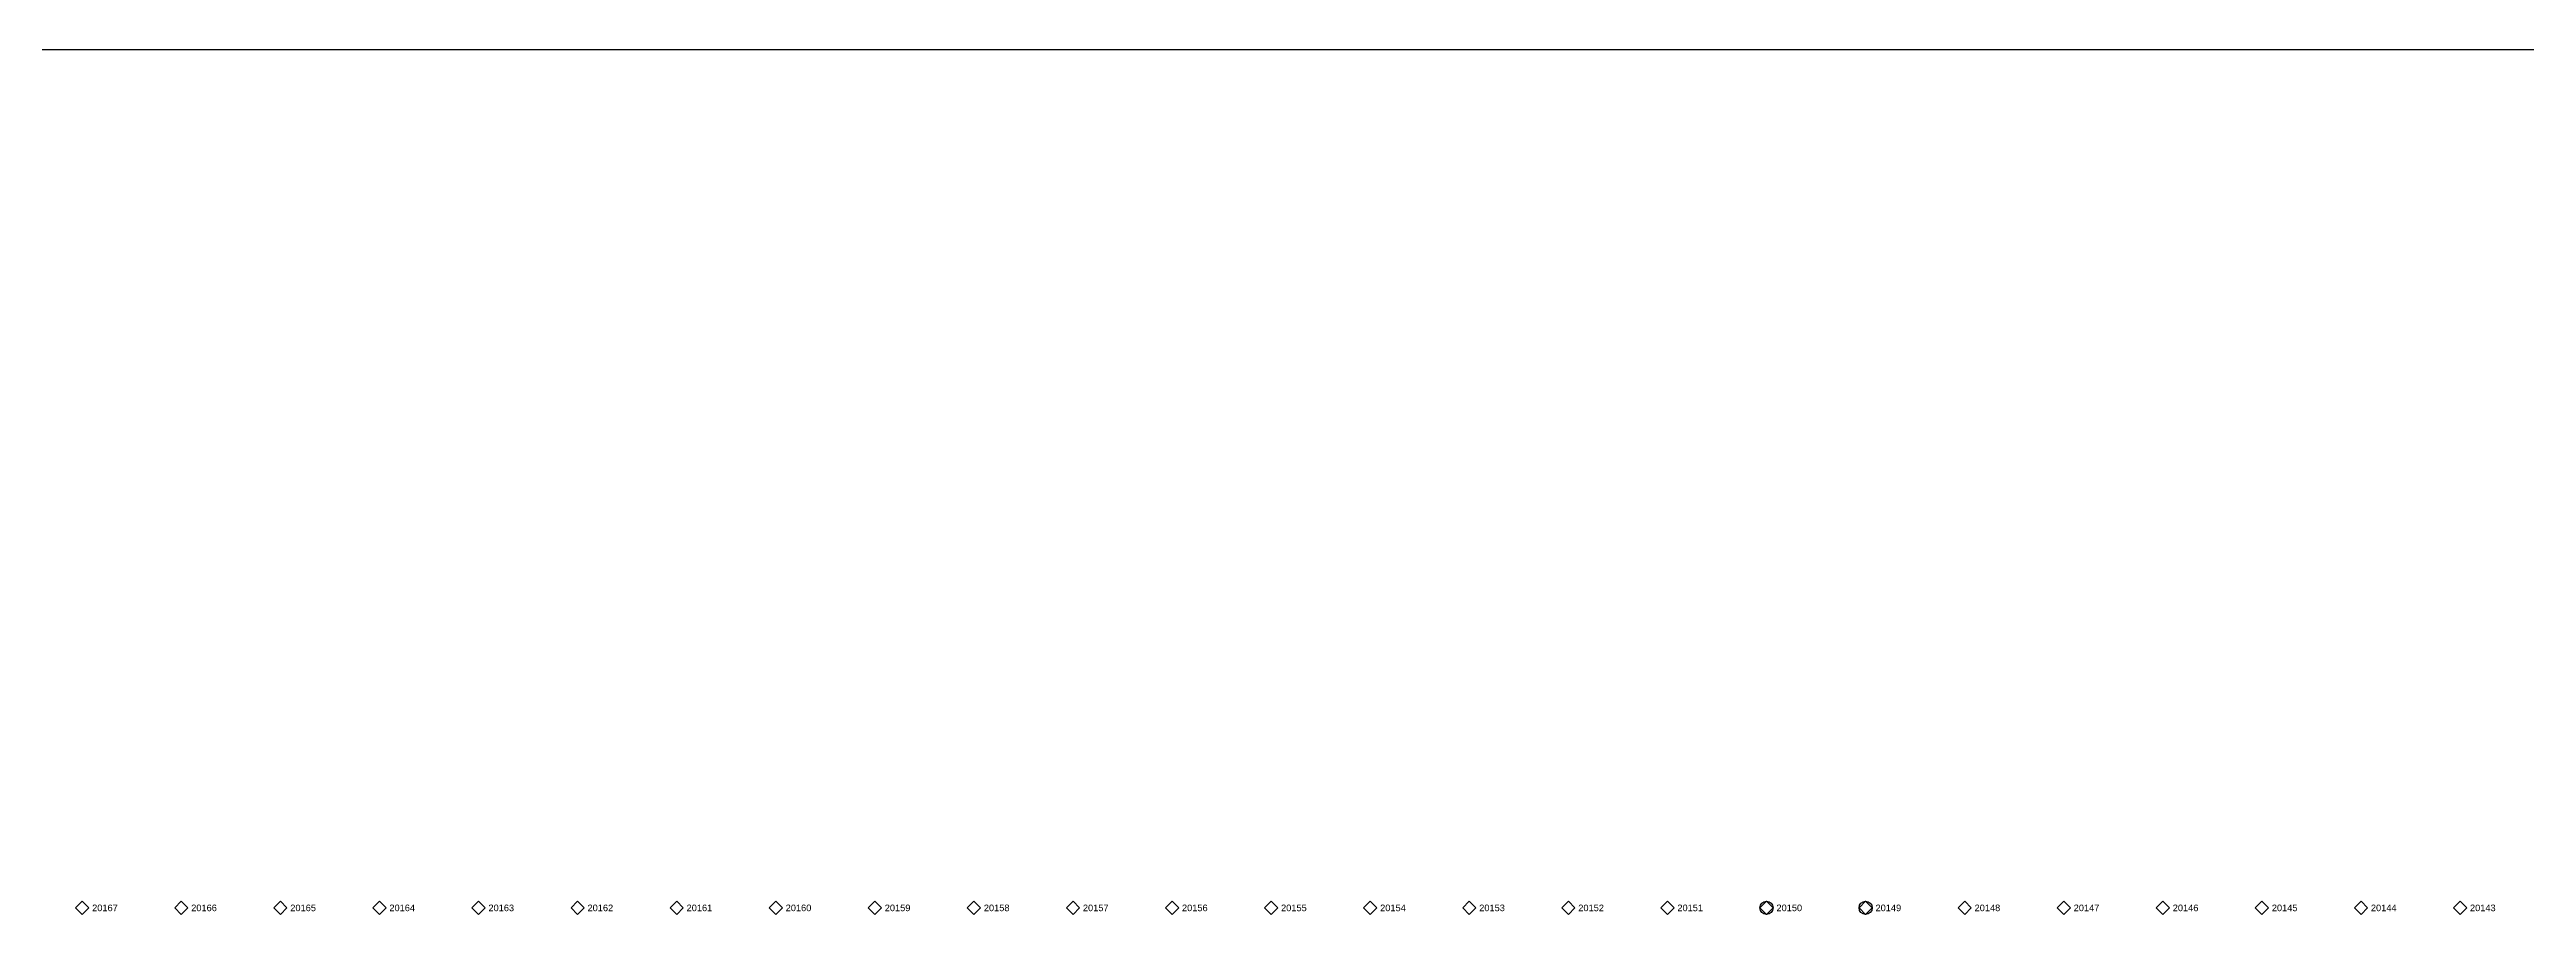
# Model space of a CAD drawing. Extents: x -5 to 376, y -217 to 241.
# Drawn here: x 90.5 to 185.7, y 207.3 to 240.6 of the extents above; entities that cross this region are included whole.
import ezdxf

# ---------------------------------------------------------------- set-up
doc = ezdxf.new("R2010")
doc.units = 0
for name, color, linetype in [('FIXTURE_OUTLINE', 144, 'CONTINUOUS'), ('GROUND_INTERFACE_PIN', 6, 'CONTINUOUS'), ('TESTER_INTERFACE_PIN', 144, 'CONTINUOUS'), ('TESTER_INTERFACE_PIN_LABEL', 144, 'CONTINUOUS')]:
    doc.layers.add(name, color=color, linetype=linetype)
doc.styles.get("Standard").update_dxf_attribs({"font": 'arial.ttf'})

msp = doc.modelspace()

# ---------------------------------------------------------------- linework, layer by layer
at = {"layer": 'FIXTURE_OUTLINE'}
msp.add_line((-4.79806, 240.6015), (376.20194, 240.6015), dxfattribs=at)
at = {"layer": 'GROUND_INTERFACE_PIN'}
for centre in [(156.49194, 207.5815), (160.30194, 207.5815)]:
    msp.add_circle(centre, 0.254, dxfattribs=at)
at = {"layer": 'TESTER_INTERFACE_PIN'}
for p, q in [((91.72194, 207.8355), (91.46794, 207.5815)), ((91.97594, 207.5815), (91.72194, 207.8355)), ((95.53194, 207.8355), (95.27794, 207.5815)), ((95.78594, 207.5815), (95.53194, 207.8355)), ((99.34194, 207.8355), (99.08794, 207.5815)), ((99.59594, 207.5815), (99.34194, 207.8355)), ((103.15194, 207.8355), (102.89794, 207.5815)), ((103.40594, 207.5815), (103.15194, 207.8355)), ((106.96194, 207.8355), (106.70794, 207.5815)), ((107.21594, 207.5815), (106.96194, 207.8355)), ((110.77194, 207.8355), (110.51794, 207.5815)), ((111.02594, 207.5815), (110.77194, 207.8355)), ((114.58194, 207.8355), (114.32794, 207.5815)), ((114.83594, 207.5815), (114.58194, 207.8355)), ((118.39194, 207.8355), (118.13794, 207.5815)), ((118.64594, 207.5815), (118.39194, 207.8355)), ((122.20194, 207.8355), (121.94794, 207.5815)), ((122.45594, 207.5815), (122.20194, 207.8355)), ((126.01194, 207.8355), (125.75794, 207.5815)), ((126.26594, 207.5815), (126.01194, 207.8355)), ((129.82194, 207.8355), (129.56794, 207.5815)), ((130.07594, 207.5815), (129.82194, 207.8355)), ((133.63194, 207.8355), (133.37794, 207.5815)), ((133.88594, 207.5815), (133.63194, 207.8355)), ((137.44194, 207.8355), (137.18794, 207.5815)), ((137.69594, 207.5815), (137.44194, 207.8355)), ((141.25194, 207.8355), (140.99794, 207.5815)), ((141.50594, 207.5815), (141.25194, 207.8355)), ((145.06194, 207.8355), (144.80794, 207.5815)), ((145.31594, 207.5815), (145.06194, 207.8355)), ((148.87194, 207.8355), (148.61794, 207.5815)), ((149.12594, 207.5815), (148.87194, 207.8355)), ((152.68194, 207.8355), (152.42794, 207.5815)), ((152.93594, 207.5815), (152.68194, 207.8355)), ((156.49194, 207.8355), (156.23794, 207.5815)), ((156.74594, 207.5815), (156.49194, 207.8355)), ((160.30194, 207.8355), (160.04794, 207.5815)), ((160.55594, 207.5815), (160.30194, 207.8355)), ((164.11194, 207.8355), (163.85794, 207.5815)), ((164.36594, 207.5815), (164.11194, 207.8355)), ((167.92194, 207.8355), (167.66794, 207.5815)), ((168.17594, 207.5815), (167.92194, 207.8355)), ((171.73194, 207.8355), (171.47794, 207.5815)), ((171.98594, 207.5815), (171.73194, 207.8355)), ((175.54194, 207.8355), (175.28794, 207.5815)), ((175.79594, 207.5815), (175.54194, 207.8355)), ((179.35194, 207.8355), (179.09794, 207.5815)), ((179.60594, 207.5815), (179.35194, 207.8355)), ((183.16194, 207.8355), (182.90794, 207.5815)), ((183.41594, 207.5815), (183.16194, 207.8355)), ((91.46794, 207.5815), (91.72194, 207.3275)), ((91.72194, 207.3275), (91.97594, 207.5815)), ((95.27794, 207.5815), (95.53194, 207.3275)), ((95.53194, 207.3275), (95.78594, 207.5815)), ((99.08794, 207.5815), (99.34194, 207.3275)), ((99.34194, 207.3275), (99.59594, 207.5815)), ((102.89794, 207.5815), (103.15194, 207.3275)), ((103.15194, 207.3275), (103.40594, 207.5815)), ((106.70794, 207.5815), (106.96194, 207.3275)), ((106.96194, 207.3275), (107.21594, 207.5815)), ((110.51794, 207.5815), (110.77194, 207.3275)), ((110.77194, 207.3275), (111.02594, 207.5815)), ((114.32794, 207.5815), (114.58194, 207.3275)), ((114.58194, 207.3275), (114.83594, 207.5815)), ((118.13794, 207.5815), (118.39194, 207.3275)), ((118.39194, 207.3275), (118.64594, 207.5815)), ((121.94794, 207.5815), (122.20194, 207.3275)), ((122.20194, 207.3275), (122.45594, 207.5815)), ((125.75794, 207.5815), (126.01194, 207.3275)), ((126.01194, 207.3275), (126.26594, 207.5815)), ((129.56794, 207.5815), (129.82194, 207.3275)), ((129.82194, 207.3275), (130.07594, 207.5815)), ((133.37794, 207.5815), (133.63194, 207.3275)), ((133.63194, 207.3275), (133.88594, 207.5815)), ((137.18794, 207.5815), (137.44194, 207.3275)), ((137.44194, 207.3275), (137.69594, 207.5815)), ((140.99794, 207.5815), (141.25194, 207.3275)), ((141.25194, 207.3275), (141.50594, 207.5815)), ((144.80794, 207.5815), (145.06194, 207.3275)), ((145.06194, 207.3275), (145.31594, 207.5815)), ((148.61794, 207.5815), (148.87194, 207.3275)), ((148.87194, 207.3275), (149.12594, 207.5815)), ((152.42794, 207.5815), (152.68194, 207.3275)), ((152.68194, 207.3275), (152.93594, 207.5815)), ((156.23794, 207.5815), (156.49194, 207.3275)), ((156.49194, 207.3275), (156.74594, 207.5815)), ((160.04794, 207.5815), (160.30194, 207.3275)), ((160.30194, 207.3275), (160.55594, 207.5815)), ((163.85794, 207.5815), (164.11194, 207.3275)), ((164.11194, 207.3275), (164.36594, 207.5815)), ((167.66794, 207.5815), (167.92194, 207.3275)), ((167.92194, 207.3275), (168.17594, 207.5815)), ((171.47794, 207.5815), (171.73194, 207.3275)), ((171.73194, 207.3275), (171.98594, 207.5815)), ((175.28794, 207.5815), (175.54194, 207.3275)), ((175.54194, 207.3275), (175.79594, 207.5815)), ((179.09794, 207.5815), (179.35194, 207.3275)), ((179.35194, 207.3275), (179.60594, 207.5815)), ((182.90794, 207.5815), (183.16194, 207.3275)), ((183.16194, 207.3275), (183.41594, 207.5815))]:
    msp.add_line(p, q, dxfattribs=at)

# ---------------------------------------------------------------- texts
at = {"layer": 'TESTER_INTERFACE_PIN_LABEL'}
for s, p in [('20167', (92.10294, 207.4545)), ('20166', (95.91294, 207.4545)), ('20165', (99.72294, 207.4545)), ('20164', (103.53294, 207.4545)), ('20163', (107.34294, 207.4545)), ('20162', (111.15294, 207.4545)), ('20161', (114.96294, 207.4545)), ('20160', (118.77294, 207.4545)), ('20159', (122.58294, 207.4545)), ('20158', (126.39294, 207.4545)), ('20157', (130.20294, 207.4545)), ('20156', (134.01294, 207.4545)), ('20155', (137.82294, 207.4545)), ('20154', (141.63294, 207.4545)), ('20153', (145.44294, 207.4545)), ('20152', (149.25294, 207.4545)), ('20151', (153.06294, 207.4545)), ('20150', (156.87294, 207.4545)), ('20149', (160.68294, 207.4545)), ('20148', (164.49294, 207.4545)), ('20147', (168.30294, 207.4545)), ('20146', (172.11294, 207.4545)), ('20145', (175.92294, 207.4545)), ('20144', (179.73294, 207.4545)), ('20143', (183.54294, 207.4545))]:
    msp.add_text(s, height=0.254, dxfattribs=at).set_placement(p)

doc.saveas('drawing.dxf')
